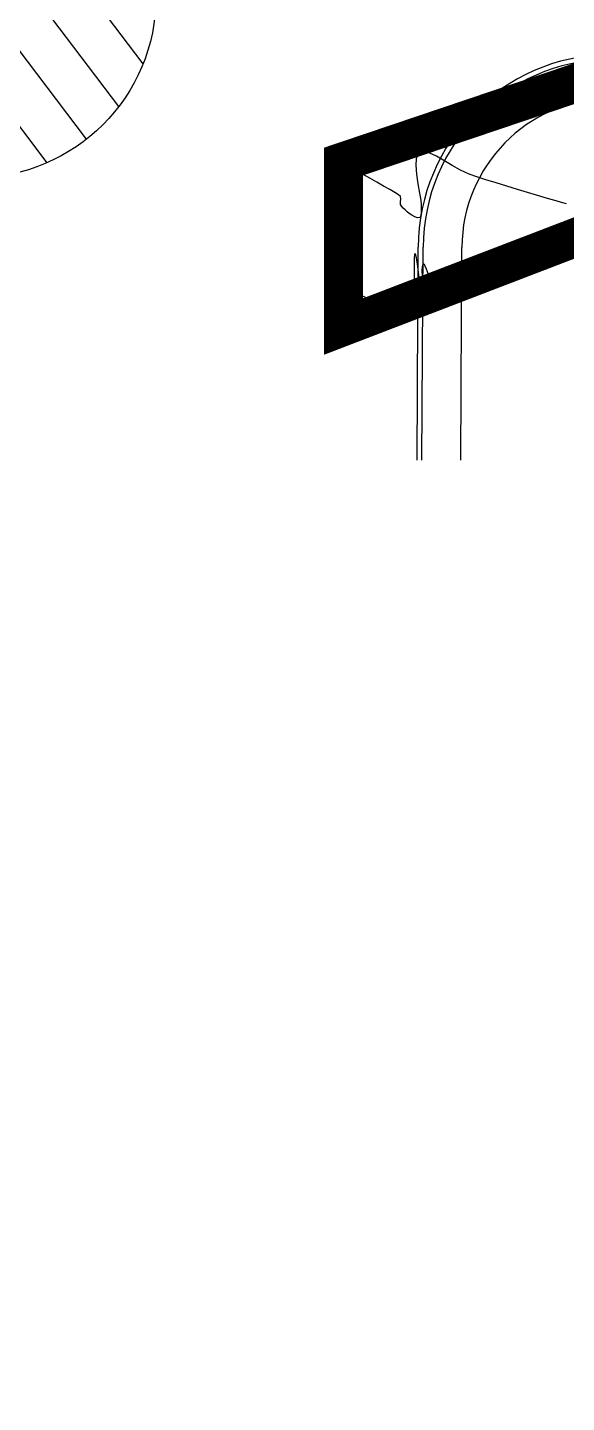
# Model space of a CAD drawing. Header units: feet. Extents: x 26064 to 27719, y 16802 to 28989.
# Drawn here: x 26190.4 to 26246.1, y 17831.7 to 17973.6 of the extents above; entities that cross this region are included whole.
import ezdxf

# ---------------------------------------------------------------- set-up
doc = ezdxf.new("R2010")
doc.units = ezdxf.units.FT
doc.header["$LTSCALE"] = 50
doc.header["$MEASUREMENT"] = 0
for name, pattern in [('DASHED', [0.75, 0.5, -0.25]), ('HIDDEN', [0.375, 0.25, -0.125]), ('HIDN25', [0.0938, 0.0625, -0.0313])]:
    doc.linetypes.add(name, pattern=pattern)
for name, color, linetype in [('CONT-MJR', 160, 'HIDDEN'), ('CONT-MNR', 55, 'HIDN25'), ('CURB-B-public', 4, 'Continuous'), ('CURB-F-public', 32, 'Continuous'), ('DEMO-UTILITY', 1, 'Continuous'), ('INLET PROTECTION', 1, 'HIDDEN'), ('SIDEWALK-public', 2, 'Continuous')]:
    doc.layers.add(name, color=color, linetype=linetype)

msp = doc.modelspace()

# ---------------------------------------------------------------- hatches: boundary and pattern name
at = {"layer": 'INLET PROTECTION', "linetype": 'Continuous'}
h = msp.add_hatch(dxfattribs=at)
h.set_pattern_fill('ANSI31', scale=37.499998, angle=262.0889784, style=0)
h.set_pattern_definition([(307.088978, (50295.9275, -5287.901), (3.7392183, 2.82681806), [])])
edge = h.paths.add_edge_path()
edge.add_arc((26184.93927, 17976.82524), 18.75, 0, 360)

# ---------------------------------------------------------------- linework, layer by layer
at = {"layer": 'CONT-MJR', "color": 7}
for p, q in [((26230.34016, 17949.82894, 620), (26230.32366, 17949.16938, 620)), ((26230.32366, 17949.16938, 620), (26230.33275, 17948.0219, 620)), ((26230.36977, 17950.13186, 620), (26230.34016, 17949.82894, 620)), ((26230.39892, 17950.22786, 620), (26230.36977, 17950.13186, 620)), ((26230.41655, 17950.24115, 620), (26230.39892, 17950.22786, 620)), ((26230.44022, 17950.22995, 620), (26230.41655, 17950.24115, 620)), ((26230.48917, 17950.13502, 620), (26230.44022, 17950.22995, 620)), ((26230.5658, 17949.83072, 620), (26230.48917, 17950.13502, 620)), ((26230.67172, 17949.17705, 620), (26230.5658, 17949.83072, 620)), ((26230.80534, 17948.07788, 620), (26230.67172, 17949.17705, 620)), ((26231.25072, 17949.1467, 620), (26231.19472, 17949.08187, 620)), ((26231.28655, 17949.16115, 620), (26231.25072, 17949.1467, 620)), ((26231.31867, 17949.16134, 620), (26231.28655, 17949.16115, 620)), ((26231.38288, 17949.12425, 620), (26231.31867, 17949.16134, 620)), ((26231.48055, 17948.9846, 620), (26231.38288, 17949.12425, 620)), ((26230.33275, 17948.0219, 620), (26230.36547, 17946.62937, 620)), ((26230.93408, 17946.81614, 620), (26230.80534, 17948.07788, 620)), ((26231.14501, 17948.905, 620), (26231.12907, 17948.54903, 620)), ((26231.12907, 17948.54903, 620), (26231.16075, 17947.97213, 620)), ((26231.19472, 17949.08187, 620), (26231.14501, 17948.905, 620)), ((26231.16075, 17947.97213, 620), (26231.21181, 17947.32787, 620)), ((26231.61744, 17948.6687, 620), (26231.48055, 17948.9846, 620)), ((26231.80802, 17948.12351, 620), (26231.61744, 17948.6687, 620)), ((26232.0316, 17947.48669, 620), (26231.80802, 17948.12351, 620)), ((26224.17772, 17946.32497, 620), (26223.29795, 17946.74932, 620)), ((26224.97721, 17945.92185, 620), (26224.17772, 17946.32497, 620)), ((26230.36547, 17946.62937, 620), (26230.41181, 17945.11381, 620)), ((26231.05125, 17945.55346, 620), (26230.93408, 17946.81614, 620)), ((26231.21181, 17947.32787, 620), (26231.24155, 17946.70115, 620)), ((26231.24155, 17946.70115, 620), (26231.25625, 17946.07365, 620)), ((26232.30039, 17946.83899, 620), (26232.0316, 17947.48669, 620)), ((26232.62655, 17946.26115, 620), (26232.30039, 17946.83899, 620)), ((26225.64668, 17945.57008, 620), (26224.97721, 17945.92185, 620)), ((26226.13638, 17945.2998, 620), (26225.64668, 17945.57008, 620)), ((26226.39655, 17945.14115, 620), (26226.13638, 17945.2998, 620)), ((26226.68805, 17944.90239, 620), (26226.39655, 17945.14115, 620)), ((26226.9258, 17944.65909, 620), (26226.68805, 17944.90239, 620)), ((26231.25625, 17946.07365, 620), (26231.28293, 17945.42012, 620)), ((26227.05655, 17944.47115, 620), (26226.9258, 17944.65909, 620)), ((26227.06354, 17944.26794, 620), (26227.05655, 17944.47115, 620)), ((26227.06655, 17944.06115, 620), (26227.06354, 17944.26794, 620)), ((26227.17881, 17943.87846, 620), (26227.06655, 17944.06115, 620)), ((26227.4047, 17943.58668, 620), (26227.17881, 17943.87846, 620))]:
    msp.add_line(p, q, dxfattribs=at)
at = {"layer": 'CONT-MNR', "color": 7, "extrusion": (0.820408, -0.571779, 0)}
msp.add_line((26230.7923, 17960.58298, 619), (26230.67049, 17960.40819, 619), dxfattribs=at)
at = {"layer": 'CONT-MNR', "color": 7, "extrusion": (0.646408, -0.762992, 0)}
msp.add_line((26230.86767, 17960.64683, 619), (26230.7923, 17960.58298, 619), dxfattribs=at)
at = {"layer": 'CONT-MNR', "color": 7}
for p, q in [((26230.95093, 17960.69581, 619), (26230.86767, 17960.64683, 619)), ((26231.44747, 17960.76179, 619), (26231.13399, 17960.75632, 619)), ((26224.46063, 17958.83089, 619), (26223.89466, 17959.22026, 619)), ((26230.5532, 17960.0431, 619), (26230.49976, 17959.40571, 619)), ((26230.49976, 17959.40571, 619), (26230.55729, 17958.45578, 619)), ((26226.47645, 17957.62605, 619), (26225.7609, 17958.03317, 619)), ((26238.79204, 17957.55785, 619), (26237.74441, 17957.88961, 619)), ((26228.3509, 17956.56344, 619), (26227.81806, 17956.87323, 619)), ((26228.72964, 17956.32198, 619), (26228.3509, 17956.56344, 619)), ((26240.98792, 17956.88655, 619), (26239.89041, 17957.21892, 619)), ((26228.95532, 17955.90309, 619), (26228.90767, 17956.16683, 619)), ((26228.91075, 17955.62207, 619), (26228.95532, 17955.90309, 619)), ((26229.2086, 17954.95366, 619), (26229.04813, 17955.1261, 619)), ((26231.05943, 17954.92098, 619), (26231.05351, 17954.51406, 619)), ((26244.33767, 17955.89683, 619), (26243.75945, 17956.06587, 619)), ((26245.53403, 17955.55013, 619), (26244.97346, 17955.71147, 619)), ((26246.05756, 17955.4029, 619), (26245.53403, 17955.55013, 619)), ((26230.68528, 17953.96595, 619), (26230.39096, 17954.07044, 619)), ((26230.91767, 17953.99683, 619), (26230.68528, 17953.96595, 619)), ((26231.01633, 17954.18436, 619), (26230.91767, 17953.99683, 619)), ((26231.05351, 17954.51406, 619), (26231.01633, 17954.18436, 619))]:
    msp.add_line(p, q, dxfattribs=at)
at = {"layer": 'CONT-MNR', "color": 7, "extrusion": (-0.313817, 0.949483, 0)}
msp.add_line((26231.13399, 17960.75632, 619), (26230.95093, 17960.69581, 619), dxfattribs=at)
at = {"layer": 'CONT-MNR', "color": 7, "extrusion": (-0.256683, -0.966496, 0)}
msp.add_line((26231.93104, 17960.63337, 619), (26231.44747, 17960.76179, 619), dxfattribs=at)
at = {"layer": 'CONT-MNR', "color": 7, "extrusion": (-0.427262, -0.904128, 0)}
msp.add_line((26232.62592, 17960.30499, 619), (26231.93104, 17960.63337, 619), dxfattribs=at)
at = {"layer": 'CONT-MNR', "color": 7, "extrusion": (-0.567788, -0.823175, 0)}
msp.add_line((26223.3528, 17959.6035, 619), (26222.80811, 17959.9792, 619), dxfattribs=at)
at = {"layer": 'CONT-MNR', "color": 7, "extrusion": (0.57744, 0.816433, 0)}
msp.add_line((26223.89466, 17959.22026, 619), (26223.3528, 17959.6035, 619), dxfattribs=at)
at = {"layer": 'CONT-MNR', "color": 7, "extrusion": (0.952073, -0.305872, 0)}
msp.add_line((26230.67049, 17960.40819, 619), (26230.5532, 17960.0431, 619), dxfattribs=at)
at = {"layer": 'CONT-MNR', "color": 7, "extrusion": (0.501428, 0.865199, 0)}
msp.add_line((26233.40184, 17959.8553, 619), (26232.62592, 17960.30499, 619), dxfattribs=at)
at = {"layer": 'CONT-MNR', "color": 7, "extrusion": (-0.514093, -0.857735, 0)}
msp.add_line((26234.23799, 17959.35415, 619), (26233.40184, 17959.8553, 619), dxfattribs=at)
at = {"layer": 'CONT-MNR', "color": 7, "extrusion": (-0.482857, -0.875699, 0)}
msp.add_line((26235.11353, 17958.87138, 619), (26234.23799, 17959.35415, 619), dxfattribs=at)
at = {"layer": 'CONT-MNR', "color": 7, "extrusion": (-0.538243, -0.842789, 0)}
msp.add_line((26225.07767, 17958.43683, 619), (26224.46063, 17958.83089, 619), dxfattribs=at)
at = {"layer": 'CONT-MNR', "color": 7, "extrusion": (-0.508662, -0.860966, 0)}
msp.add_line((26225.7609, 17958.03317, 619), (26225.07767, 17958.43683, 619), dxfattribs=at)
at = {"layer": 'CONT-MNR', "color": 7, "extrusion": (0.488535, 0.872544, 0)}
msp.add_line((26227.1777, 17957.23342, 619), (26226.47645, 17957.62605, 619), dxfattribs=at)
at = {"layer": 'CONT-MNR', "color": 7, "extrusion": (0.990116, 0.140248, 0)}
msp.add_line((26230.55729, 17958.45578, 619), (26230.69964, 17957.45083, 619), dxfattribs=at)
at = {"layer": 'CONT-MNR', "color": 7, "extrusion": (0.403709, 0.914888, 0)}
msp.add_line((26236.00767, 17958.47683, 619), (26235.11353, 17958.87138, 619), dxfattribs=at)
at = {"layer": 'CONT-MNR', "color": 7, "extrusion": (-0.329629, -0.944111, 0)}
msp.add_line((26236.79909, 17958.20051, 619), (26236.00767, 17958.47683, 619), dxfattribs=at)
at = {"layer": 'CONT-MNR', "color": 7, "extrusion": (0.312418, 0.949945, 0)}
msp.add_line((26237.74441, 17957.88961, 619), (26236.79909, 17958.20051, 619), dxfattribs=at)
at = {"layer": 'CONT-MNR', "color": 7, "extrusion": (0.490251, 0.871582, 0)}
msp.add_line((26227.81806, 17956.87323, 619), (26227.1777, 17957.23342, 619), dxfattribs=at)
at = {"layer": 'CONT-MNR', "color": 7, "extrusion": (-0.657029, -0.753866, 0)}
msp.add_line((26228.90767, 17956.16683, 619), (26228.72964, 17956.32198, 619), dxfattribs=at)
at = {"layer": 'CONT-MNR', "color": 7, "extrusion": (0.983914, 0.178644, 0)}
msp.add_line((26230.69964, 17957.45083, 619), (26230.86968, 17956.51429, 619), dxfattribs=at)
at = {"layer": 'CONT-MNR', "color": 7, "extrusion": (0.982638, 0.185535, 0)}
msp.add_line((26230.86968, 17956.51429, 619), (26231.01029, 17955.76959, 619), dxfattribs=at)
at = {"layer": 'CONT-MNR', "color": 7, "extrusion": (-0.294852, -0.955543, 0)}
msp.add_line((26239.89041, 17957.21892, 619), (26238.79204, 17957.55785, 619), dxfattribs=at)
at = {"layer": 'CONT-MNR', "color": 7, "extrusion": (-0.286158, -0.958183, 0)}
msp.add_line((26242.03299, 17956.57445, 619), (26240.98792, 17956.88655, 619), dxfattribs=at)
at = {"layer": 'CONT-MNR', "color": 7, "extrusion": (0.283437, 0.958991, 0)}
msp.add_line((26242.97403, 17956.29632, 619), (26242.03299, 17956.57445, 619), dxfattribs=at)
at = {"layer": 'CONT-MNR', "color": 7, "extrusion": (-0.281535, -0.959551, 0)}
msp.add_line((26243.75945, 17956.06587, 619), (26242.97403, 17956.29632, 619), dxfattribs=at)
at = {"layer": 'CONT-MNR', "color": 7, "extrusion": (0.998117, 0.061342, 0)}
msp.add_line((26228.92767, 17955.34683, 619), (26228.91075, 17955.62207, 619), dxfattribs=at)
at = {"layer": 'CONT-MNR', "color": 7, "extrusion": (0.877788, 0.479049, 0)}
msp.add_line((26229.04813, 17955.1261, 619), (26228.92767, 17955.34683, 619), dxfattribs=at)
at = {"layer": 'CONT-MNR', "color": 7, "extrusion": (-0.683927, -0.72955, 0)}
msp.add_line((26229.40434, 17954.77016, 619), (26229.2086, 17954.95366, 619), dxfattribs=at)
at = {"layer": 'CONT-MNR', "color": 7, "extrusion": (0.992172, 0.124875, 0)}
msp.add_line((26231.01029, 17955.76959, 619), (26231.06434, 17955.34016, 619), dxfattribs=at)
at = {"layer": 'CONT-MNR', "color": 7, "extrusion": (0.999931, -0.011706, 0)}
msp.add_line((26231.06434, 17955.34016, 619), (26231.05943, 17954.92098, 619), dxfattribs=at)
at = {"layer": 'CONT-MNR', "color": 7, "extrusion": (-0.279885, -0.960034, 0)}
msp.add_line((26244.97346, 17955.71147, 619), (26244.33767, 17955.89683, 619), dxfattribs=at)
at = {"layer": 'CONT-MNR', "color": 7, "extrusion": (0.701735, 0.712438, 0)}
msp.add_line((26229.60671, 17954.57082, 619), (26229.40434, 17954.77016, 619), dxfattribs=at)
at = {"layer": 'CONT-MNR', "color": 7, "extrusion": (0.649844, 0.760068, 0)}
msp.add_line((26229.81826, 17954.38995, 619), (26229.60671, 17954.57082, 619), dxfattribs=at)
at = {"layer": 'CONT-MNR', "color": 7, "extrusion": (-0.527471, -0.849573, 0)}
msp.add_line((26230.081, 17954.22683, 619), (26229.81826, 17954.38995, 619), dxfattribs=at)
at = {"layer": 'CONT-MNR', "color": 7, "extrusion": (-0.450441, -0.892806, 0)}
msp.add_line((26230.39096, 17954.07044, 619), (26230.081, 17954.22683, 619), dxfattribs=at)
at = {"layer": 'CURB-B-public', "color": 7}
msp.add_line((26231.13304, 17928.95743), (26231.25299, 17950.92291), dxfattribs=at)
msp.add_arc((26250.75272, 17950.82055), 19.5, 91.1712024, 179.6992393, dxfattribs=at)
at = {"layer": 'CURB-F-public', "color": 7}
msp.add_line((26230.63304, 17928.96016), (26230.753, 17950.92558), dxfattribs=at)
msp.add_arc((26250.75272, 17950.82055), 20, 91.1611736, 179.6990868, dxfattribs=at)
at = {"layer": 'DEMO-UTILITY', "color": 1, "linetype": 'DASHED', "const_width": 4}
msp.add_lwpolyline([(26748.26576, 18022.94146), (26393.41176, 18022.94146), (26393.41176, 18028.03829), (26362.87467, 18028.23359), (26360.67944, 18051.66064), (26323.47591, 18052.00709), (26322.89821, 18027.59018), (26284.58256, 18027.59018), (26284.58256, 18019.53126), (26192.46408, 18019.70149), (26192.46408, 18012.62755), (26216.06693, 18011.60481), (26216.06693, 17989.92853), (26228.01774, 17989.92853), (26228.01774, 18002.7714), (26250.46481, 18002.75787), (26250.34067, 17968.97962), (26223.03862, 17959.76302), (26223.03862, 17942.73845), (26250.28265, 17953.19357), (26248.70065, 17522.7369)], dxfattribs=at)
at = {"layer": 'INLET PROTECTION', "color": 7, "linetype": 'Continuous'}
msp.add_circle((26184.93927, 17976.82524), 18.75, dxfattribs=at)
at = {"layer": 'SIDEWALK-public', "color": 7}
msp.add_line((26235.13298, 17928.93559), (26235.25293, 17950.90151), dxfattribs=at)
msp.add_arc((26250.75272, 17950.82055), 15.5, 91.2747272, 179.7007139, dxfattribs=at)

doc.saveas('drawing.dxf')
